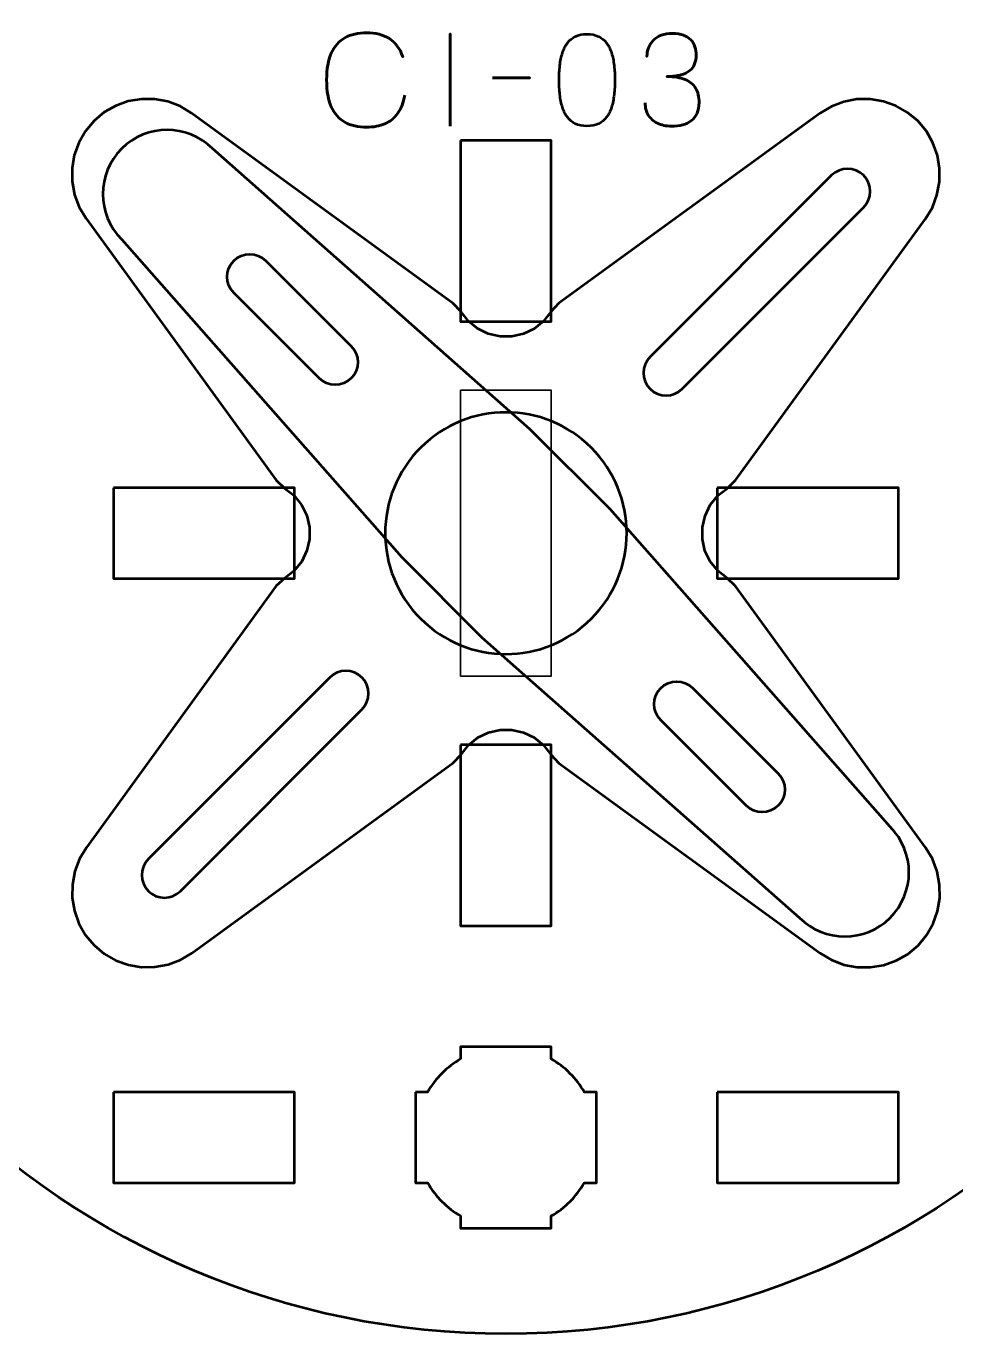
# Model space of a CAD drawing. Header units: centimetres. Extents: x -244 to 242, y -245 to 234.
# Drawn here: x -192.089 to -189.01, y -103.5 to -99.172 of the extents above; entities that cross this region are included whole.
import ezdxf

# ---------------------------------------------------------------- set-up
doc = ezdxf.new("R2010")
doc.units = ezdxf.units.CM
doc.header["$MEASUREMENT"] = 0
doc.layers.add('Layer 1', color=7, linetype='Continuous')

msp = doc.modelspace()

# ---------------------------------------------------------------- linework, layer by layer
at = {"layer": 'Layer 1', "color": 250, "lineweight": 35}
msp.add_lwpolyline([(-190.65, -101.32321), (-190.35, -101.32321), (-190.35, -100.37679), (-190.65, -100.37679), (-190.65, -101.32321)], close=True, dxfattribs=at)
at = {"layer": 'Layer 1', "color": 250, "lineweight": 53}
msp.add_ellipse((-190.5, -100.85), major_axis=(0, 2.65), ratio=1, dxfattribs=at)
at = {"layer": 'Layer 1', "color": 30, "lineweight": 53}
for points, knots in [([(-190.83485, -99.40033), (-190.83937, -99.42453), (-190.84727, -99.4445), (-190.85835, -99.46016), (-190.85835, -99.46016), (-190.86949, -99.47576), (-190.88375, -99.48733), (-190.9011, -99.49488), (-190.9011, -99.49488), (-190.91839, -99.50243), (-190.93871, -99.50624), (-190.96185, -99.50617), (-190.96185, -99.50617), (-190.99, -99.50624), (-191.01392, -99.5008), (-191.03354, -99.48973), (-191.03354, -99.48973), (-191.05315, -99.47872), (-191.06811, -99.46172), (-191.07841, -99.43865), (-191.07841, -99.43865), (-191.08871, -99.41557), (-191.09386, -99.38601), (-191.09393, -99.34996), (-191.09393, -99.34996), (-191.09386, -99.31405), (-191.08871, -99.28455), (-191.07841, -99.26148), (-191.07841, -99.26148), (-191.06811, -99.23841), (-191.05315, -99.22134), (-191.03354, -99.21026), (-191.03354, -99.21026), (-191.01392, -99.19918), (-190.99, -99.19368), (-190.96185, -99.19375), (-190.96185, -99.19375), (-190.93172, -99.19368), (-190.90647, -99.2001), (-190.88615, -99.21301), (-190.88615, -99.21301), (-190.8659, -99.22592), (-190.85101, -99.24589), (-190.84163, -99.27291), (-190.84163, -99.27291), (-190.85101, -99.24589), (-190.8659, -99.22592), (-190.88615, -99.21301), (-190.88615, -99.21301), (-190.90647, -99.2001), (-190.93172, -99.19368), (-190.96185, -99.19375), (-190.96185, -99.19375), (-190.99, -99.19368), (-191.01392, -99.19918), (-191.03354, -99.21026), (-191.03354, -99.21026), (-191.05315, -99.22134), (-191.06811, -99.23841), (-191.07841, -99.26148), (-191.07841, -99.26148), (-191.08871, -99.28455), (-191.09386, -99.31405), (-191.09393, -99.34996), (-191.09393, -99.34996), (-191.09386, -99.38601), (-191.08871, -99.41557), (-191.07841, -99.43865), (-191.07841, -99.43865), (-191.06811, -99.46172), (-191.05315, -99.47872), (-191.03354, -99.48973), (-191.03354, -99.48973), (-191.01392, -99.5008), (-190.99, -99.50624), (-190.96185, -99.50617), (-190.96185, -99.50617), (-190.93871, -99.50624), (-190.91839, -99.50243), (-190.9011, -99.49488), (-190.9011, -99.49488), (-190.88375, -99.48733), (-190.86949, -99.47576), (-190.85835, -99.46016), (-190.85835, -99.46016), (-190.84727, -99.4445), (-190.83937, -99.42453), (-190.83485, -99.40033)], [0, 0, 0, 0, 0.0454545, 0.0454545, 0.0454545, 0.0454545, 0.0909091, 0.0909091, 0.0909091, 0.0909091, 0.1363636, 0.1363636, 0.1363636, 0.1363636, 0.1818182, 0.1818182, 0.1818182, 0.1818182, 0.2272727, 0.2272727, 0.2272727, 0.2272727, 0.2727273, 0.2727273, 0.2727273, 0.2727273, 0.3181818, 0.3181818, 0.3181818, 0.3181818, 0.3636364, 0.3636364, 0.3636364, 0.3636364, 0.4090909, 0.4090909, 0.4090909, 0.4090909, 0.4545455, 0.4545455, 0.4545455, 0.4545455, 0.5, 0.5, 0.5, 0.5, 0.5454545, 0.5454545, 0.5454545, 0.5454545, 0.5909091, 0.5909091, 0.5909091, 0.5909091, 0.6363636, 0.6363636, 0.6363636, 0.6363636, 0.6818182, 0.6818182, 0.6818182, 0.6818182, 0.7272727, 0.7272727, 0.7272727, 0.7272727, 0.7727273, 0.7727273, 0.7727273, 0.7727273, 0.8181818, 0.8181818, 0.8181818, 0.8181818, 0.8636364, 0.8636364, 0.8636364, 0.8636364, 0.9090909, 0.9090909, 0.9090909, 0.9090909, 0.9545455, 0.9545455, 0.9545455, 0.9545455, 1, 1, 1, 1]), ([(-190.68499, -99.50278), (-190.68499, -99.50278), (-190.68499, -99.19756), (-190.68499, -99.19756), (-190.68499, -99.19756), (-190.68499, -99.19756), (-190.68499, -99.50278), (-190.68499, -99.50278)], [0, 0, 0, 0, 0.5, 0.5, 0.5, 0.5, 1, 1, 1, 1]), ([(-190.2316, -99.50278), (-190.21679, -99.50271), (-190.20402, -99.5001), (-190.19336, -99.49502), (-190.19336, -99.49502), (-190.18278, -99.48994), (-190.17396, -99.48267), (-190.16691, -99.47343), (-190.16691, -99.47343), (-190.15992, -99.46412), (-190.15442, -99.45311), (-190.15033, -99.44041), (-190.15033, -99.44041), (-190.1463, -99.42771), (-190.14341, -99.41381), (-190.14179, -99.39857), (-190.14179, -99.39857), (-190.14009, -99.38333), (-190.13925, -99.36731), (-190.13932, -99.35038), (-190.13932, -99.35038), (-190.13925, -99.33352), (-190.14009, -99.3175), (-190.14179, -99.30233), (-190.14179, -99.30233), (-190.14341, -99.28716), (-190.1463, -99.27319), (-190.15033, -99.26049), (-190.15033, -99.26049), (-190.15442, -99.24786), (-190.15992, -99.23686), (-190.16691, -99.22747), (-190.16691, -99.22747), (-190.17396, -99.21816), (-190.18278, -99.21089), (-190.19336, -99.20581), (-190.19336, -99.20581), (-190.20402, -99.20066), (-190.21679, -99.19805), (-190.2316, -99.19798), (-190.2316, -99.19798), (-190.24642, -99.19805), (-190.25919, -99.20066), (-190.26985, -99.20581), (-190.26985, -99.20581), (-190.28043, -99.21089), (-190.28925, -99.21816), (-190.2963, -99.22747), (-190.2963, -99.22747), (-190.30329, -99.23686), (-190.30879, -99.24786), (-190.31288, -99.26049), (-190.31288, -99.26049), (-190.31691, -99.27319), (-190.3198, -99.28716), (-190.32142, -99.30233), (-190.32142, -99.30233), (-190.32311, -99.3175), (-190.32396, -99.33352), (-190.32389, -99.35038), (-190.32389, -99.35038), (-190.32396, -99.36731), (-190.32311, -99.38333), (-190.32142, -99.39857), (-190.32142, -99.39857), (-190.3198, -99.41381), (-190.31691, -99.42771), (-190.31288, -99.44041), (-190.31288, -99.44041), (-190.30879, -99.45311), (-190.30329, -99.46412), (-190.2963, -99.47343), (-190.2963, -99.47343), (-190.28925, -99.48267), (-190.28043, -99.48994), (-190.26985, -99.49502), (-190.26985, -99.49502), (-190.25919, -99.5001), (-190.24642, -99.50271), (-190.2316, -99.50278)], [0, 0, 0, 0, 0.05, 0.05, 0.05, 0.05, 0.1, 0.1, 0.1, 0.1, 0.15, 0.15, 0.15, 0.15, 0.2, 0.2, 0.2, 0.2, 0.25, 0.25, 0.25, 0.25, 0.3, 0.3, 0.3, 0.3, 0.35, 0.35, 0.35, 0.35, 0.4, 0.4, 0.4, 0.4, 0.45, 0.45, 0.45, 0.45, 0.5, 0.5, 0.5, 0.5, 0.55, 0.55, 0.55, 0.55, 0.6, 0.6, 0.6, 0.6, 0.65, 0.65, 0.65, 0.65, 0.7, 0.7, 0.7, 0.7, 0.75, 0.75, 0.75, 0.75, 0.8, 0.8, 0.8, 0.8, 0.85, 0.85, 0.85, 0.85, 0.9, 0.9, 0.9, 0.9, 0.95, 0.95, 0.95, 0.95, 1, 1, 1, 1]), ([(-190.2316, -99.50278), (-190.21679, -99.50271), (-190.20402, -99.5001), (-190.19336, -99.49502), (-190.19336, -99.49502), (-190.18278, -99.48994), (-190.17396, -99.48267), (-190.16691, -99.47343), (-190.16691, -99.47343), (-190.15992, -99.46412), (-190.15442, -99.45311), (-190.15033, -99.44041), (-190.15033, -99.44041), (-190.1463, -99.42771), (-190.14341, -99.41381), (-190.14179, -99.39857), (-190.14179, -99.39857), (-190.14009, -99.38333), (-190.13925, -99.36731), (-190.13932, -99.35038), (-190.13932, -99.35038), (-190.13925, -99.33352), (-190.14009, -99.3175), (-190.14179, -99.30233), (-190.14179, -99.30233), (-190.14341, -99.28716), (-190.1463, -99.27319), (-190.15033, -99.26049), (-190.15033, -99.26049), (-190.15442, -99.24786), (-190.15992, -99.23686), (-190.16691, -99.22747), (-190.16691, -99.22747), (-190.17396, -99.21816), (-190.18278, -99.21089), (-190.19336, -99.20581), (-190.19336, -99.20581), (-190.20402, -99.20066), (-190.21679, -99.19805), (-190.2316, -99.19798), (-190.2316, -99.19798), (-190.24642, -99.19805), (-190.25919, -99.20066), (-190.26985, -99.20581), (-190.26985, -99.20581), (-190.28043, -99.21089), (-190.28925, -99.21816), (-190.2963, -99.22747), (-190.2963, -99.22747), (-190.30329, -99.23686), (-190.30879, -99.24786), (-190.31288, -99.26049), (-190.31288, -99.26049), (-190.31691, -99.27319), (-190.3198, -99.28716), (-190.32142, -99.30233), (-190.32142, -99.30233), (-190.32311, -99.3175), (-190.32396, -99.33352), (-190.32389, -99.35038), (-190.32389, -99.35038), (-190.32396, -99.36731), (-190.32311, -99.38333), (-190.32142, -99.39857), (-190.32142, -99.39857), (-190.3198, -99.41381), (-190.31691, -99.42771), (-190.31288, -99.44041), (-190.31288, -99.44041), (-190.30879, -99.45311), (-190.30329, -99.46412), (-190.2963, -99.47343), (-190.2963, -99.47343), (-190.28925, -99.48267), (-190.28043, -99.48994), (-190.26985, -99.49502), (-190.26985, -99.49502), (-190.25919, -99.5001), (-190.24642, -99.50271), (-190.2316, -99.50278)], [0, 0, 0, 0, 0.05, 0.05, 0.05, 0.05, 0.1, 0.1, 0.1, 0.1, 0.15, 0.15, 0.15, 0.15, 0.2, 0.2, 0.2, 0.2, 0.25, 0.25, 0.25, 0.25, 0.3, 0.3, 0.3, 0.3, 0.35, 0.35, 0.35, 0.35, 0.4, 0.4, 0.4, 0.4, 0.45, 0.45, 0.45, 0.45, 0.5, 0.5, 0.5, 0.5, 0.55, 0.55, 0.55, 0.55, 0.6, 0.6, 0.6, 0.6, 0.65, 0.65, 0.65, 0.65, 0.7, 0.7, 0.7, 0.7, 0.75, 0.75, 0.75, 0.75, 0.8, 0.8, 0.8, 0.8, 0.85, 0.85, 0.85, 0.85, 0.9, 0.9, 0.9, 0.9, 0.95, 0.95, 0.95, 0.95, 1, 1, 1, 1]), ([(-190.03899, -99.42616), (-190.03892, -99.4414), (-190.03539, -99.45466), (-190.02841, -99.46616), (-190.02841, -99.46616), (-190.02142, -99.47759), (-190.01147, -99.48655), (-189.99849, -99.49297), (-189.99849, -99.49297), (-189.98551, -99.49939), (-189.96992, -99.50264), (-189.95178, -99.50278), (-189.95178, -99.50278), (-189.93817, -99.50278), (-189.92582, -99.50137), (-189.9146, -99.49841), (-189.9146, -99.49841), (-189.90345, -99.49544), (-189.89386, -99.49086), (-189.88574, -99.48458), (-189.88574, -99.48458), (-189.87763, -99.4783), (-189.87142, -99.47018), (-189.86698, -99.46031), (-189.86698, -99.46031), (-189.8626, -99.45036), (-189.86042, -99.43843), (-189.86035, -99.42446), (-189.86035, -99.42446), (-189.86027, -99.40584), (-189.86408, -99.3901), (-189.87163, -99.37733), (-189.87163, -99.37733), (-189.87918, -99.36456), (-189.8909, -99.35497), (-189.90663, -99.34841), (-189.90663, -99.34841), (-189.92236, -99.34184), (-189.94254, -99.33853), (-189.96702, -99.33853), (-189.96702, -99.33853), (-189.94875, -99.3386), (-189.93344, -99.33691), (-189.92095, -99.33345), (-189.92095, -99.33345), (-189.90853, -99.32999), (-189.89859, -99.32512), (-189.89111, -99.31877), (-189.89111, -99.31877), (-189.88363, -99.31249), (-189.8782, -99.30501), (-189.87495, -99.29641), (-189.87495, -99.29641), (-189.87163, -99.28787), (-189.87001, -99.27849), (-189.87008, -99.26826), (-189.87008, -99.26826), (-189.87001, -99.25802), (-189.87142, -99.24857), (-189.87424, -99.23982), (-189.87424, -99.23982), (-189.877, -99.23107), (-189.88151, -99.22338), (-189.88765, -99.21682), (-189.88765, -99.21682), (-189.89379, -99.21026), (-189.9019, -99.20511), (-189.91185, -99.20144), (-189.91185, -99.20144), (-189.92187, -99.19777), (-189.93408, -99.19594), (-189.9484, -99.19587), (-189.9484, -99.19587), (-189.96265, -99.19594), (-189.97514, -99.19805), (-189.98572, -99.20215), (-189.98572, -99.20215), (-189.99638, -99.20624), (-190.00512, -99.21181), (-190.01218, -99.21894), (-190.01218, -99.21894), (-190.01916, -99.22606), (-190.02439, -99.23418), (-190.02784, -99.24335), (-190.02784, -99.24335), (-190.03137, -99.25252), (-190.03306, -99.26226), (-190.03306, -99.27249), (-190.03306, -99.27249), (-190.03306, -99.26226), (-190.03137, -99.25252), (-190.02784, -99.24335), (-190.02784, -99.24335), (-190.02439, -99.23418), (-190.01916, -99.22606), (-190.01218, -99.21894), (-190.01218, -99.21894), (-190.00512, -99.21181), (-189.99638, -99.20624), (-189.98572, -99.20215), (-189.98572, -99.20215), (-189.97514, -99.19805), (-189.96265, -99.19594), (-189.9484, -99.19587), (-189.9484, -99.19587), (-189.93408, -99.19594), (-189.92187, -99.19777), (-189.91185, -99.20144), (-189.91185, -99.20144), (-189.9019, -99.20511), (-189.89379, -99.21026), (-189.88765, -99.21682), (-189.88765, -99.21682), (-189.88151, -99.22338), (-189.877, -99.23107), (-189.87424, -99.23982), (-189.87424, -99.23982), (-189.87142, -99.24857), (-189.87001, -99.25802), (-189.87008, -99.26826), (-189.87008, -99.26826), (-189.87001, -99.27849), (-189.87163, -99.28787), (-189.87495, -99.29641), (-189.87495, -99.29641), (-189.8782, -99.30501), (-189.88363, -99.31249), (-189.89111, -99.31877), (-189.89111, -99.31877), (-189.89859, -99.32512), (-189.90853, -99.32999), (-189.92095, -99.33345), (-189.92095, -99.33345), (-189.93344, -99.33691), (-189.94875, -99.3386), (-189.96702, -99.33853), (-189.96702, -99.33853), (-189.94254, -99.33853), (-189.92236, -99.34184), (-189.90663, -99.34841), (-189.90663, -99.34841), (-189.8909, -99.35497), (-189.87918, -99.36456), (-189.87163, -99.37733), (-189.87163, -99.37733), (-189.86408, -99.3901), (-189.86027, -99.40584), (-189.86035, -99.42446), (-189.86035, -99.42446), (-189.86042, -99.43843), (-189.8626, -99.45036), (-189.86698, -99.46031), (-189.86698, -99.46031), (-189.87142, -99.47018), (-189.87763, -99.4783), (-189.88574, -99.48458), (-189.88574, -99.48458), (-189.89386, -99.49086), (-189.90345, -99.49544), (-189.9146, -99.49841), (-189.9146, -99.49841), (-189.92582, -99.50137), (-189.93817, -99.50278), (-189.95178, -99.50278), (-189.95178, -99.50278), (-189.96992, -99.50264), (-189.98551, -99.49939), (-189.99849, -99.49297), (-189.99849, -99.49297), (-190.01147, -99.48655), (-190.02142, -99.47759), (-190.02841, -99.46616), (-190.02841, -99.46616), (-190.03539, -99.45466), (-190.03892, -99.4414), (-190.03899, -99.42616)], [0, 0, 0, 0, 0.0227273, 0.0227273, 0.0227273, 0.0227273, 0.0454545, 0.0454545, 0.0454545, 0.0454545, 0.0681818, 0.0681818, 0.0681818, 0.0681818, 0.0909091, 0.0909091, 0.0909091, 0.0909091, 0.1136364, 0.1136364, 0.1136364, 0.1136364, 0.1363636, 0.1363636, 0.1363636, 0.1363636, 0.1590909, 0.1590909, 0.1590909, 0.1590909, 0.1818182, 0.1818182, 0.1818182, 0.1818182, 0.2045455, 0.2045455, 0.2045455, 0.2045455, 0.2272727, 0.2272727, 0.2272727, 0.2272727, 0.25, 0.25, 0.25, 0.25, 0.2727273, 0.2727273, 0.2727273, 0.2727273, 0.2954545, 0.2954545, 0.2954545, 0.2954545, 0.3181818, 0.3181818, 0.3181818, 0.3181818, 0.3409091, 0.3409091, 0.3409091, 0.3409091, 0.3636364, 0.3636364, 0.3636364, 0.3636364, 0.3863636, 0.3863636, 0.3863636, 0.3863636, 0.4090909, 0.4090909, 0.4090909, 0.4090909, 0.4318182, 0.4318182, 0.4318182, 0.4318182, 0.4545455, 0.4545455, 0.4545455, 0.4545455, 0.4772727, 0.4772727, 0.4772727, 0.4772727, 0.5, 0.5, 0.5, 0.5, 0.5227273, 0.5227273, 0.5227273, 0.5227273, 0.5454545, 0.5454545, 0.5454545, 0.5454545, 0.5681818, 0.5681818, 0.5681818, 0.5681818, 0.5909091, 0.5909091, 0.5909091, 0.5909091, 0.6136364, 0.6136364, 0.6136364, 0.6136364, 0.6363636, 0.6363636, 0.6363636, 0.6363636, 0.6590909, 0.6590909, 0.6590909, 0.6590909, 0.6818182, 0.6818182, 0.6818182, 0.6818182, 0.7045455, 0.7045455, 0.7045455, 0.7045455, 0.7272727, 0.7272727, 0.7272727, 0.7272727, 0.75, 0.75, 0.75, 0.75, 0.7727273, 0.7727273, 0.7727273, 0.7727273, 0.7954545, 0.7954545, 0.7954545, 0.7954545, 0.8181818, 0.8181818, 0.8181818, 0.8181818, 0.8409091, 0.8409091, 0.8409091, 0.8409091, 0.8636364, 0.8636364, 0.8636364, 0.8636364, 0.8863636, 0.8863636, 0.8863636, 0.8863636, 0.9090909, 0.9090909, 0.9090909, 0.9090909, 0.9318182, 0.9318182, 0.9318182, 0.9318182, 0.9545455, 0.9545455, 0.9545455, 0.9545455, 0.9772727, 0.9772727, 0.9772727, 0.9772727, 1, 1, 1, 1]), ([(-190.54402, -99.34318), (-190.54402, -99.34318), (-190.42083, -99.34318), (-190.42083, -99.34318), (-190.42083, -99.34318), (-190.42083, -99.34318), (-190.54402, -99.34318), (-190.54402, -99.34318)], [0, 0, 0, 0, 0.5, 0.5, 0.5, 0.5, 1, 1, 1, 1]), ([(-191.54126, -99.4598), (-191.54126, -99.4598), (-190.67532, -100.08937), (-190.67532, -100.08937), (-190.67532, -100.08937), (-190.67532, -100.08937), (-190.64843, -100.11738), (-190.64843, -100.11738), (-190.64843, -100.11738), (-190.64843, -100.11738), (-190.62435, -100.14819), (-190.62435, -100.14819), (-190.62435, -100.14819), (-190.62435, -100.14819), (-190.5941, -100.17283), (-190.5941, -100.17283), (-190.5941, -100.17283), (-190.5941, -100.17283), (-190.55882, -100.19019), (-190.55882, -100.19019), (-190.55882, -100.19019), (-190.55882, -100.19019), (-190.5196, -100.19916), (-190.5196, -100.19916), (-190.5196, -100.19916), (-190.5196, -100.19916), (-190.48039, -100.19915), (-190.48039, -100.19915), (-190.48039, -100.19915), (-190.48039, -100.19915), (-190.44231, -100.19019), (-190.44231, -100.19019), (-190.44231, -100.19019), (-190.44231, -100.19019), (-190.40646, -100.17338), (-190.40646, -100.17338), (-190.40646, -100.17338), (-190.40646, -100.17338), (-190.37565, -100.14818), (-190.37565, -100.14818), (-190.37565, -100.14818), (-190.37565, -100.14818), (-190.35158, -100.11738), (-190.35158, -100.11738), (-190.35158, -100.11738), (-190.35158, -100.11738), (-190.32525, -100.08881), (-190.32525, -100.08881), (-190.32525, -100.08881), (-190.32525, -100.08881), (-189.4593, -99.46036), (-189.4593, -99.46036), (-189.4593, -99.46036), (-189.4593, -99.46036), (-189.42177, -99.43739), (-189.42177, -99.43739), (-189.42177, -99.43739), (-189.42177, -99.43739), (-189.38089, -99.42228), (-189.38089, -99.42228), (-189.38089, -99.42228), (-189.38089, -99.42228), (-189.33775, -99.41387), (-189.33775, -99.41387), (-189.33775, -99.41387), (-189.33775, -99.41387), (-189.29351, -99.41331), (-189.29351, -99.41331), (-189.29351, -99.41331), (-189.29351, -99.41331), (-189.24982, -99.42115), (-189.24982, -99.42115), (-189.24982, -99.42115), (-189.24982, -99.42115), (-189.20837, -99.43572), (-189.20837, -99.43572), (-189.20837, -99.43572), (-189.20837, -99.43572), (-189.16973, -99.45756), (-189.16973, -99.45756), (-189.16973, -99.45756), (-189.16973, -99.45756), (-189.13612, -99.48556), (-189.13612, -99.48556), (-189.13612, -99.48556), (-189.13612, -99.48556), (-189.10755, -99.51973), (-189.10755, -99.51973), (-189.10755, -99.51973), (-189.10755, -99.51973), (-189.08571, -99.55838), (-189.08571, -99.55838), (-189.08571, -99.55838), (-189.08571, -99.55838), (-189.07114, -99.59982), (-189.07114, -99.59982), (-189.07114, -99.59982), (-189.07114, -99.59982), (-189.06386, -99.64296), (-189.06386, -99.64296), (-189.06386, -99.64296), (-189.06386, -99.64296), (-189.06442, -99.6872), (-189.06442, -99.6872), (-189.06442, -99.6872), (-189.06442, -99.6872), (-189.07227, -99.7309), (-189.07227, -99.7309), (-189.07227, -99.7309), (-189.07227, -99.7309), (-189.08738, -99.77178), (-189.08738, -99.77178), (-189.08738, -99.77178), (-189.08738, -99.77178), (-189.11035, -99.80931), (-189.11035, -99.80931), (-189.11035, -99.80931), (-189.11035, -99.80931), (-189.73936, -100.6747), (-189.73936, -100.6747), (-189.73936, -100.6747), (-189.73936, -100.6747), (-189.76738, -100.70158), (-189.76738, -100.70158), (-189.76738, -100.70158), (-189.76738, -100.70158), (-189.79817, -100.72566), (-189.79817, -100.72566), (-189.79817, -100.72566), (-189.79817, -100.72566), (-189.82337, -100.75647), (-189.82337, -100.75647), (-189.82337, -100.75647), (-189.82337, -100.75647), (-189.84018, -100.79232), (-189.84018, -100.79232), (-189.84018, -100.79232), (-189.84018, -100.79232), (-189.84914, -100.83039), (-189.84914, -100.83039), (-189.84914, -100.83039), (-189.84914, -100.83039), (-189.84915, -100.86961), (-189.84915, -100.86961), (-189.84915, -100.86961), (-189.84915, -100.86961), (-189.84075, -100.90826), (-189.84075, -100.90826), (-189.84075, -100.90826), (-189.84075, -100.90826), (-189.82338, -100.94355), (-189.82338, -100.94355), (-189.82338, -100.94355), (-189.82338, -100.94355), (-189.79818, -100.97436), (-189.79818, -100.97436), (-189.79818, -100.97436), (-189.79818, -100.97436), (-189.76737, -100.99844), (-189.76737, -100.99844), (-189.76737, -100.99844), (-189.76737, -100.99844), (-189.73936, -101.02532), (-189.73936, -101.02532), (-189.73936, -101.02532), (-189.73936, -101.02532), (-189.11036, -101.8907), (-189.11036, -101.8907), (-189.11036, -101.8907), (-189.11036, -101.8907), (-189.0874, -101.92822), (-189.0874, -101.92822), (-189.0874, -101.92822), (-189.0874, -101.92822), (-189.07171, -101.96966), (-189.07171, -101.96966), (-189.07171, -101.96966), (-189.07171, -101.96966), (-189.06388, -102.01336), (-189.06388, -102.01336), (-189.06388, -102.01336), (-189.06388, -102.01336), (-189.06332, -102.0576), (-189.06332, -102.0576), (-189.06332, -102.0576), (-189.06332, -102.0576), (-189.07059, -102.10073), (-189.07059, -102.10073), (-189.07059, -102.10073), (-189.07059, -102.10073), (-189.08516, -102.14218), (-189.08516, -102.14218), (-189.08516, -102.14218), (-189.08516, -102.14218), (-189.107, -102.18083), (-189.107, -102.18083), (-189.107, -102.18083), (-189.107, -102.18083), (-189.135, -102.21444), (-189.135, -102.21444), (-189.135, -102.21444), (-189.135, -102.21444), (-189.16917, -102.243), (-189.16917, -102.243), (-189.16917, -102.243), (-189.16917, -102.243), (-189.20783, -102.26485), (-189.20783, -102.26485), (-189.20783, -102.26485), (-189.20783, -102.26485), (-189.24928, -102.27942), (-189.24928, -102.27942), (-189.24928, -102.27942), (-189.24928, -102.27942), (-189.2924, -102.28669), (-189.2924, -102.28669), (-189.2924, -102.28669), (-189.2924, -102.28669), (-189.33665, -102.28613), (-189.33665, -102.28613), (-189.33665, -102.28613), (-189.33665, -102.28613), (-189.38034, -102.2783), (-189.38034, -102.2783), (-189.38034, -102.2783), (-189.38034, -102.2783), (-189.42179, -102.26261), (-189.42179, -102.26261), (-189.42179, -102.26261), (-189.42179, -102.26261), (-189.45931, -102.23965), (-189.45931, -102.23965), (-189.45931, -102.23965), (-189.45931, -102.23965), (-190.32468, -101.61064), (-190.32468, -101.61064), (-190.32468, -101.61064), (-190.32468, -101.61064), (-190.35157, -101.58264), (-190.35157, -101.58264), (-190.35157, -101.58264), (-190.35157, -101.58264), (-190.37565, -101.55183), (-190.37565, -101.55183), (-190.37565, -101.55183), (-190.37565, -101.55183), (-190.40646, -101.52663), (-190.40646, -101.52663), (-190.40646, -101.52663), (-190.40646, -101.52663), (-190.44175, -101.50926), (-190.44175, -101.50926), (-190.44175, -101.50926), (-190.44175, -101.50926), (-190.4804, -101.50086), (-190.4804, -101.50086), (-190.4804, -101.50086), (-190.4804, -101.50086), (-190.51961, -101.50086), (-190.51961, -101.50086), (-190.51961, -101.50086), (-190.51961, -101.50086), (-190.55769, -101.50983), (-190.55769, -101.50983), (-190.55769, -101.50983), (-190.55769, -101.50983), (-190.59354, -101.52663), (-190.59354, -101.52663), (-190.59354, -101.52663), (-190.59354, -101.52663), (-190.62435, -101.55184), (-190.62435, -101.55184), (-190.62435, -101.55184), (-190.62435, -101.55184), (-190.64843, -101.58264), (-190.64843, -101.58264), (-190.64843, -101.58264), (-190.64843, -101.58264), (-190.67475, -101.61009), (-190.67475, -101.61009), (-190.67475, -101.61009), (-190.67475, -101.61009), (-191.54069, -102.23965), (-191.54069, -102.23965), (-191.54069, -102.23965), (-191.54069, -102.23965), (-191.57821, -102.26261), (-191.57821, -102.26261), (-191.57821, -102.26261), (-191.57821, -102.26261), (-191.61911, -102.27774), (-191.61911, -102.27774), (-191.61911, -102.27774), (-191.61911, -102.27774), (-191.6628, -102.28557), (-191.6628, -102.28557), (-191.6628, -102.28557), (-191.6628, -102.28557), (-191.70704, -102.28614), (-191.70704, -102.28614), (-191.70704, -102.28614), (-191.70704, -102.28614), (-191.75017, -102.27886), (-191.75017, -102.27886), (-191.75017, -102.27886), (-191.75017, -102.27886), (-191.79161, -102.26429), (-191.79161, -102.26429), (-191.79161, -102.26429), (-191.79161, -102.26429), (-191.83027, -102.24245), (-191.83027, -102.24245), (-191.83027, -102.24245), (-191.83027, -102.24245), (-191.86444, -102.21388), (-191.86444, -102.21388), (-191.86444, -102.21388), (-191.86444, -102.21388), (-191.89244, -102.18027), (-191.89244, -102.18027), (-191.89244, -102.18027), (-191.89244, -102.18027), (-191.91427, -102.14163), (-191.91427, -102.14163), (-191.91427, -102.14163), (-191.91427, -102.14163), (-191.92885, -102.10018), (-191.92885, -102.10018), (-191.92885, -102.10018), (-191.92885, -102.10018), (-191.93669, -102.05649), (-191.93669, -102.05649), (-191.93669, -102.05649), (-191.93669, -102.05649), (-191.93613, -102.01224), (-191.93613, -102.01224), (-191.93613, -102.01224), (-191.93613, -102.01224), (-191.92773, -101.96912), (-191.92773, -101.96912), (-191.92773, -101.96912), (-191.92773, -101.96912), (-191.9126, -101.92822), (-191.9126, -101.92822), (-191.9126, -101.92822), (-191.9126, -101.92822), (-191.88964, -101.8907), (-191.88964, -101.8907), (-191.88964, -101.8907), (-191.88964, -101.8907), (-191.26064, -101.0242), (-191.26064, -101.0242), (-191.26064, -101.0242), (-191.26064, -101.0242), (-191.23263, -100.99844), (-191.23263, -100.99844), (-191.23263, -100.99844), (-191.23263, -100.99844), (-191.20183, -100.97436), (-191.20183, -100.97436), (-191.20183, -100.97436), (-191.20183, -100.97436), (-191.17662, -100.94355), (-191.17662, -100.94355), (-191.17662, -100.94355), (-191.17662, -100.94355), (-191.15982, -100.9077), (-191.15982, -100.9077), (-191.15982, -100.9077), (-191.15982, -100.9077), (-191.15086, -100.86961), (-191.15086, -100.86961), (-191.15086, -100.86961), (-191.15086, -100.86961), (-191.15085, -100.83041), (-191.15085, -100.83041), (-191.15085, -100.83041), (-191.15085, -100.83041), (-191.15982, -100.79119), (-191.15982, -100.79119), (-191.15982, -100.79119), (-191.15982, -100.79119), (-191.17718, -100.75591), (-191.17718, -100.75591), (-191.17718, -100.75591), (-191.17718, -100.75591), (-191.20182, -100.72567), (-191.20182, -100.72567), (-191.20182, -100.72567), (-191.20182, -100.72567), (-191.23263, -100.70158), (-191.23263, -100.70158), (-191.23263, -100.70158), (-191.23263, -100.70158), (-191.26064, -100.67469), (-191.26064, -100.67469), (-191.26064, -100.67469), (-191.26064, -100.67469), (-191.89021, -99.80875), (-191.89021, -99.80875), (-191.89021, -99.80875), (-191.89021, -99.80875), (-191.91317, -99.77123), (-191.91317, -99.77123), (-191.91317, -99.77123), (-191.91317, -99.77123), (-191.92886, -99.72978), (-191.92886, -99.72978), (-191.92886, -99.72978), (-191.92886, -99.72978), (-191.93669, -99.68609), (-191.93669, -99.68609), (-191.93669, -99.68609), (-191.93669, -99.68609), (-191.9367, -99.6424), (-191.9367, -99.6424), (-191.9367, -99.6424), (-191.9367, -99.6424), (-191.92998, -99.59872), (-191.92998, -99.59872), (-191.92998, -99.59872), (-191.92998, -99.59872), (-191.91485, -99.55783), (-191.91485, -99.55783), (-191.91485, -99.55783), (-191.91485, -99.55783), (-191.893, -99.51917), (-191.893, -99.51917), (-191.893, -99.51917), (-191.893, -99.51917), (-191.86444, -99.485), (-191.86444, -99.485), (-191.86444, -99.485), (-191.86444, -99.485), (-191.83083, -99.457), (-191.83083, -99.457), (-191.83083, -99.457), (-191.83083, -99.457), (-191.79218, -99.43516), (-191.79218, -99.43516), (-191.79218, -99.43516), (-191.79218, -99.43516), (-191.75129, -99.42003), (-191.75129, -99.42003), (-191.75129, -99.42003), (-191.75129, -99.42003), (-191.70761, -99.41331), (-191.70761, -99.41331), (-191.70761, -99.41331), (-191.70761, -99.41331), (-191.66392, -99.41332), (-191.66392, -99.41332), (-191.66392, -99.41332), (-191.66392, -99.41332), (-191.62022, -99.42115), (-191.62022, -99.42115), (-191.62022, -99.42115), (-191.62022, -99.42115), (-191.57878, -99.43684), (-191.57878, -99.43684), (-191.57878, -99.43684), (-191.57878, -99.43684), (-191.54126, -99.4598), (-191.54126, -99.4598)], [0, 0, 0, 0, 0.0086207, 0.0086207, 0.0086207, 0.0086207, 0.0172414, 0.0172414, 0.0172414, 0.0172414, 0.0258621, 0.0258621, 0.0258621, 0.0258621, 0.0344828, 0.0344828, 0.0344828, 0.0344828, 0.0431034, 0.0431034, 0.0431034, 0.0431034, 0.0517241, 0.0517241, 0.0517241, 0.0517241, 0.0603448, 0.0603448, 0.0603448, 0.0603448, 0.0689655, 0.0689655, 0.0689655, 0.0689655, 0.0775862, 0.0775862, 0.0775862, 0.0775862, 0.0862069, 0.0862069, 0.0862069, 0.0862069, 0.0948276, 0.0948276, 0.0948276, 0.0948276, 0.1034483, 0.1034483, 0.1034483, 0.1034483, 0.112069, 0.112069, 0.112069, 0.112069, 0.1206897, 0.1206897, 0.1206897, 0.1206897, 0.1293103, 0.1293103, 0.1293103, 0.1293103, 0.137931, 0.137931, 0.137931, 0.137931, 0.1465517, 0.1465517, 0.1465517, 0.1465517, 0.1551724, 0.1551724, 0.1551724, 0.1551724, 0.1637931, 0.1637931, 0.1637931, 0.1637931, 0.1724138, 0.1724138, 0.1724138, 0.1724138, 0.1810345, 0.1810345, 0.1810345, 0.1810345, 0.1896552, 0.1896552, 0.1896552, 0.1896552, 0.1982759, 0.1982759, 0.1982759, 0.1982759, 0.2068966, 0.2068966, 0.2068966, 0.2068966, 0.2155172, 0.2155172, 0.2155172, 0.2155172, 0.2241379, 0.2241379, 0.2241379, 0.2241379, 0.2327586, 0.2327586, 0.2327586, 0.2327586, 0.2413793, 0.2413793, 0.2413793, 0.2413793, 0.25, 0.25, 0.25, 0.25, 0.2586207, 0.2586207, 0.2586207, 0.2586207, 0.2672414, 0.2672414, 0.2672414, 0.2672414, 0.2758621, 0.2758621, 0.2758621, 0.2758621, 0.2844828, 0.2844828, 0.2844828, 0.2844828, 0.2931034, 0.2931034, 0.2931034, 0.2931034, 0.3017241, 0.3017241, 0.3017241, 0.3017241, 0.3103448, 0.3103448, 0.3103448, 0.3103448, 0.3189655, 0.3189655, 0.3189655, 0.3189655, 0.3275862, 0.3275862, 0.3275862, 0.3275862, 0.3362069, 0.3362069, 0.3362069, 0.3362069, 0.3448276, 0.3448276, 0.3448276, 0.3448276, 0.3534483, 0.3534483, 0.3534483, 0.3534483, 0.362069, 0.362069, 0.362069, 0.362069, 0.3706897, 0.3706897, 0.3706897, 0.3706897, 0.3793103, 0.3793103, 0.3793103, 0.3793103, 0.387931, 0.387931, 0.387931, 0.387931, 0.3965517, 0.3965517, 0.3965517, 0.3965517, 0.4051724, 0.4051724, 0.4051724, 0.4051724, 0.4137931, 0.4137931, 0.4137931, 0.4137931, 0.4224138, 0.4224138, 0.4224138, 0.4224138, 0.4310345, 0.4310345, 0.4310345, 0.4310345, 0.4396552, 0.4396552, 0.4396552, 0.4396552, 0.4482759, 0.4482759, 0.4482759, 0.4482759, 0.4568966, 0.4568966, 0.4568966, 0.4568966, 0.4655172, 0.4655172, 0.4655172, 0.4655172, 0.4741379, 0.4741379, 0.4741379, 0.4741379, 0.4827586, 0.4827586, 0.4827586, 0.4827586, 0.4913793, 0.4913793, 0.4913793, 0.4913793, 0.5, 0.5, 0.5, 0.5, 0.5086207, 0.5086207, 0.5086207, 0.5086207, 0.5172414, 0.5172414, 0.5172414, 0.5172414, 0.5258621, 0.5258621, 0.5258621, 0.5258621, 0.5344828, 0.5344828, 0.5344828, 0.5344828, 0.5431034, 0.5431034, 0.5431034, 0.5431034, 0.5517241, 0.5517241, 0.5517241, 0.5517241, 0.5603448, 0.5603448, 0.5603448, 0.5603448, 0.5689655, 0.5689655, 0.5689655, 0.5689655, 0.5775862, 0.5775862, 0.5775862, 0.5775862, 0.5862069, 0.5862069, 0.5862069, 0.5862069, 0.5948276, 0.5948276, 0.5948276, 0.5948276, 0.6034483, 0.6034483, 0.6034483, 0.6034483, 0.612069, 0.612069, 0.612069, 0.612069, 0.6206897, 0.6206897, 0.6206897, 0.6206897, 0.6293103, 0.6293103, 0.6293103, 0.6293103, 0.637931, 0.637931, 0.637931, 0.637931, 0.6465517, 0.6465517, 0.6465517, 0.6465517, 0.6551724, 0.6551724, 0.6551724, 0.6551724, 0.6637931, 0.6637931, 0.6637931, 0.6637931, 0.6724138, 0.6724138, 0.6724138, 0.6724138, 0.6810345, 0.6810345, 0.6810345, 0.6810345, 0.6896552, 0.6896552, 0.6896552, 0.6896552, 0.6982759, 0.6982759, 0.6982759, 0.6982759, 0.7068966, 0.7068966, 0.7068966, 0.7068966, 0.7155172, 0.7155172, 0.7155172, 0.7155172, 0.7241379, 0.7241379, 0.7241379, 0.7241379, 0.7327586, 0.7327586, 0.7327586, 0.7327586, 0.7413793, 0.7413793, 0.7413793, 0.7413793, 0.75, 0.75, 0.75, 0.75, 0.7586207, 0.7586207, 0.7586207, 0.7586207, 0.7672414, 0.7672414, 0.7672414, 0.7672414, 0.7758621, 0.7758621, 0.7758621, 0.7758621, 0.7844828, 0.7844828, 0.7844828, 0.7844828, 0.7931034, 0.7931034, 0.7931034, 0.7931034, 0.8017241, 0.8017241, 0.8017241, 0.8017241, 0.8103448, 0.8103448, 0.8103448, 0.8103448, 0.8189655, 0.8189655, 0.8189655, 0.8189655, 0.8275862, 0.8275862, 0.8275862, 0.8275862, 0.8362069, 0.8362069, 0.8362069, 0.8362069, 0.8448276, 0.8448276, 0.8448276, 0.8448276, 0.8534483, 0.8534483, 0.8534483, 0.8534483, 0.862069, 0.862069, 0.862069, 0.862069, 0.8706897, 0.8706897, 0.8706897, 0.8706897, 0.8793103, 0.8793103, 0.8793103, 0.8793103, 0.887931, 0.887931, 0.887931, 0.887931, 0.8965517, 0.8965517, 0.8965517, 0.8965517, 0.9051724, 0.9051724, 0.9051724, 0.9051724, 0.9137931, 0.9137931, 0.9137931, 0.9137931, 0.9224138, 0.9224138, 0.9224138, 0.9224138, 0.9310345, 0.9310345, 0.9310345, 0.9310345, 0.9396552, 0.9396552, 0.9396552, 0.9396552, 0.9482759, 0.9482759, 0.9482759, 0.9482759, 0.9568966, 0.9568966, 0.9568966, 0.9568966, 0.9655172, 0.9655172, 0.9655172, 0.9655172, 0.9741379, 0.9741379, 0.9741379, 0.9741379, 0.9827586, 0.9827586, 0.9827586, 0.9827586, 0.9913793, 0.9913793, 0.9913793, 0.9913793, 1, 1, 1, 1]), ([(-190.57955, -101.19471), (-190.57955, -101.19471), (-190.84471, -100.92955), (-190.84471, -100.92955), (-190.84471, -100.92955), (-190.84471, -100.92955), (-191.77279, -99.87773), (-191.77279, -99.87773), (-191.77279, -99.87773), (-191.85555, -99.79497), (-191.85555, -99.65997), (-191.77279, -99.57721), (-191.77279, -99.57721), (-191.69003, -99.49445), (-191.55503, -99.49445), (-191.47227, -99.57721), (-191.47227, -99.57721), (-191.47227, -99.57721), (-190.42045, -100.50529), (-190.42045, -100.50529), (-190.42045, -100.50529), (-190.42045, -100.50529), (-190.15529, -100.77045), (-190.15529, -100.77045), (-190.15529, -100.77045), (-190.15529, -100.77045), (-189.22721, -101.82227), (-189.22721, -101.82227), (-189.22721, -101.82227), (-189.14445, -101.90503), (-189.14445, -102.04003), (-189.22721, -102.12279), (-189.22721, -102.12279), (-189.30997, -102.20555), (-189.44497, -102.20555), (-189.52773, -102.12279), (-189.52773, -102.12279), (-189.52773, -102.12279), (-190.57955, -101.19471), (-190.57955, -101.19471)], [0, 0, 0, 0, 0.1, 0.1, 0.1, 0.1, 0.2, 0.2, 0.2, 0.2, 0.3, 0.3, 0.3, 0.3, 0.4, 0.4, 0.4, 0.4, 0.5, 0.5, 0.5, 0.5, 0.6, 0.6, 0.6, 0.6, 0.7, 0.7, 0.7, 0.7, 0.8, 0.8, 0.8, 0.8, 0.9, 0.9, 0.9, 0.9, 1, 1, 1, 1])]:
    msp.add_open_spline(points, degree=3, knots=knots, dxfattribs=at)
at = {"layer": 'Layer 1', "lineweight": 53}
for points, knots in [([(-190.65004, -99.54991), (-190.65004, -99.54991), (-190.35004, -99.54991), (-190.35004, -99.54991), (-190.35004, -99.54991), (-190.35004, -99.54991), (-190.35004, -100.14992), (-190.35004, -100.14992), (-190.35004, -100.14992), (-190.35004, -100.14992), (-190.65004, -100.14992), (-190.65004, -100.14992), (-190.65004, -100.14992), (-190.65004, -100.14992), (-190.65004, -99.54991), (-190.65004, -99.54991)], [0, 0, 0, 0, 0.25, 0.25, 0.25, 0.25, 0.5, 0.5, 0.5, 0.5, 0.75, 0.75, 0.75, 0.75, 1, 1, 1, 1]), ([(-191.79999, -100.69986), (-191.79999, -100.69986), (-191.19998, -100.69986), (-191.19998, -100.69986), (-191.19998, -100.69986), (-191.19998, -100.69986), (-191.19998, -100.99986), (-191.19998, -100.99986), (-191.19998, -100.99986), (-191.19998, -100.99986), (-191.79999, -100.99986), (-191.79999, -100.99986), (-191.79999, -100.99986), (-191.79999, -100.99986), (-191.79999, -100.69986), (-191.79999, -100.69986)], [0, 0, 0, 0, 0.25, 0.25, 0.25, 0.25, 0.5, 0.5, 0.5, 0.5, 0.75, 0.75, 0.75, 0.75, 1, 1, 1, 1]), ([(-189.79992, -100.69986), (-189.79992, -100.69986), (-189.19992, -100.69986), (-189.19992, -100.69986), (-189.19992, -100.69986), (-189.19992, -100.69986), (-189.19992, -100.99986), (-189.19992, -100.99986), (-189.19992, -100.99986), (-189.19992, -100.99986), (-189.79992, -100.99986), (-189.79992, -100.99986), (-189.79992, -100.99986), (-189.79992, -100.99986), (-189.79992, -100.69986), (-189.79992, -100.69986)], [0, 0, 0, 0, 0.25, 0.25, 0.25, 0.25, 0.5, 0.5, 0.5, 0.5, 0.75, 0.75, 0.75, 0.75, 1, 1, 1, 1]), ([(-190.65004, -101.54998), (-190.65004, -101.54998), (-190.35004, -101.54998), (-190.35004, -101.54998), (-190.35004, -101.54998), (-190.35004, -101.54998), (-190.35004, -102.14998), (-190.35004, -102.14998), (-190.35004, -102.14998), (-190.35004, -102.14998), (-190.65004, -102.14998), (-190.65004, -102.14998), (-190.65004, -102.14998), (-190.65004, -102.14998), (-190.65004, -101.54998), (-190.65004, -101.54998)], [0, 0, 0, 0, 0.25, 0.25, 0.25, 0.25, 0.5, 0.5, 0.5, 0.5, 0.75, 0.75, 0.75, 0.75, 1, 1, 1, 1]), ([(-190.8, -102.69994), (-190.8, -102.69994), (-190.7598, -102.69994), (-190.7598, -102.69994), (-190.7598, -102.69994), (-190.73347, -102.65442), (-190.69551, -102.61649), (-190.65, -102.59016), (-190.65, -102.59016), (-190.65, -102.59016), (-190.65, -102.54994), (-190.65, -102.54994), (-190.65, -102.54994), (-190.65, -102.54994), (-190.35, -102.54994), (-190.35, -102.54994), (-190.35, -102.54994), (-190.35, -102.54994), (-190.35, -102.59013), (-190.35, -102.59013), (-190.35, -102.59013), (-190.30447, -102.61646), (-190.26648, -102.65441), (-190.24012, -102.69994), (-190.24012, -102.69994), (-190.24012, -102.69994), (-190.2, -102.69994), (-190.2, -102.69994), (-190.2, -102.69994), (-190.2, -102.69994), (-190.2, -102.84536), (-190.2, -102.84536), (-190.2, -102.84536), (-190.2, -102.84536), (-190.19994, -102.85001), (-190.19994, -102.85001), (-190.19994, -102.85001), (-190.19994, -102.85001), (-190.2, -102.85465), (-190.2, -102.85465), (-190.2, -102.85465), (-190.2, -102.85465), (-190.2, -102.99994), (-190.2, -102.99994), (-190.2, -102.99994), (-190.2, -102.99994), (-190.24007, -102.99994), (-190.24007, -102.99994), (-190.24007, -102.99994), (-190.26642, -103.04551), (-190.30442, -103.08352), (-190.35, -103.10988), (-190.35, -103.10988), (-190.35, -103.10988), (-190.35, -103.14994), (-190.35, -103.14994), (-190.35, -103.14994), (-190.35, -103.14994), (-190.49328, -103.14994), (-190.49328, -103.14994), (-190.49328, -103.14994), (-190.49328, -103.14994), (-190.49995, -103.15002), (-190.49995, -103.15002), (-190.49995, -103.15002), (-190.49995, -103.15002), (-190.50663, -103.14994), (-190.50663, -103.14994), (-190.50663, -103.14994), (-190.50663, -103.14994), (-190.65, -103.14994), (-190.65, -103.14994), (-190.65, -103.14994), (-190.65, -103.14994), (-190.65, -103.10984), (-190.65, -103.10984), (-190.65, -103.10984), (-190.69554, -103.08348), (-190.73352, -103.04549), (-190.75985, -102.99994), (-190.75985, -102.99994), (-190.75985, -102.99994), (-190.8, -102.99994), (-190.8, -102.99994), (-190.8, -102.99994), (-190.8, -102.99994), (-190.8, -102.69994), (-190.8, -102.69994)], [0, 0, 0, 0, 0.0454545, 0.0454545, 0.0454545, 0.0454545, 0.0909091, 0.0909091, 0.0909091, 0.0909091, 0.1363636, 0.1363636, 0.1363636, 0.1363636, 0.1818182, 0.1818182, 0.1818182, 0.1818182, 0.2272727, 0.2272727, 0.2272727, 0.2272727, 0.2727273, 0.2727273, 0.2727273, 0.2727273, 0.3181818, 0.3181818, 0.3181818, 0.3181818, 0.3636364, 0.3636364, 0.3636364, 0.3636364, 0.4090909, 0.4090909, 0.4090909, 0.4090909, 0.4545455, 0.4545455, 0.4545455, 0.4545455, 0.5, 0.5, 0.5, 0.5, 0.5454545, 0.5454545, 0.5454545, 0.5454545, 0.5909091, 0.5909091, 0.5909091, 0.5909091, 0.6363636, 0.6363636, 0.6363636, 0.6363636, 0.6818182, 0.6818182, 0.6818182, 0.6818182, 0.7272727, 0.7272727, 0.7272727, 0.7272727, 0.7727273, 0.7727273, 0.7727273, 0.7727273, 0.8181818, 0.8181818, 0.8181818, 0.8181818, 0.8636364, 0.8636364, 0.8636364, 0.8636364, 0.9090909, 0.9090909, 0.9090909, 0.9090909, 0.9545455, 0.9545455, 0.9545455, 0.9545455, 1, 1, 1, 1]), ([(-191.79999, -102.69996), (-191.79999, -102.69996), (-191.19998, -102.69996), (-191.19998, -102.69996), (-191.19998, -102.69996), (-191.19998, -102.69996), (-191.19998, -102.99997), (-191.19998, -102.99997), (-191.19998, -102.99997), (-191.19998, -102.99997), (-191.79999, -102.99997), (-191.79999, -102.99997), (-191.79999, -102.99997), (-191.79999, -102.99997), (-191.79999, -102.69996), (-191.79999, -102.69996)], [0, 0, 0, 0, 0.25, 0.25, 0.25, 0.25, 0.5, 0.5, 0.5, 0.5, 0.75, 0.75, 0.75, 0.75, 1, 1, 1, 1]), ([(-189.79992, -102.69996), (-189.79992, -102.69996), (-189.19992, -102.69996), (-189.19992, -102.69996), (-189.19992, -102.69996), (-189.19992, -102.69996), (-189.19992, -102.99997), (-189.19992, -102.99997), (-189.19992, -102.99997), (-189.19992, -102.99997), (-189.79992, -102.99997), (-189.79992, -102.99997), (-189.79992, -102.99997), (-189.79992, -102.99997), (-189.79992, -102.69996), (-189.79992, -102.69996)], [0, 0, 0, 0, 0.25, 0.25, 0.25, 0.25, 0.5, 0.5, 0.5, 0.5, 0.75, 0.75, 0.75, 0.75, 1, 1, 1, 1])]:
    msp.add_open_spline(points, degree=3, knots=knots, dxfattribs=at)
at = {"layer": 'Layer 1', "color": 250, "lineweight": 53}
for points, knots in [([(-189.91663, -100.3727), (-189.94591, -100.40198), (-189.99341, -100.40198), (-190.02269, -100.3727), (-190.02269, -100.3727), (-190.05197, -100.34341), (-190.05197, -100.29591), (-190.02269, -100.26663), (-190.02269, -100.26663), (-190.02269, -100.26663), (-189.42165, -99.66559), (-189.42165, -99.66559), (-189.42165, -99.66559), (-189.39237, -99.63631), (-189.34487, -99.63631), (-189.31558, -99.66559), (-189.31558, -99.66559), (-189.2863, -99.69487), (-189.2863, -99.74237), (-189.31558, -99.77166), (-189.31558, -99.77166), (-189.31558, -99.77166), (-189.91663, -100.3727), (-189.91663, -100.3727)], [0, 0, 0, 0, 0.1666667, 0.1666667, 0.1666667, 0.1666667, 0.3333333, 0.3333333, 0.3333333, 0.3333333, 0.5, 0.5, 0.5, 0.5, 0.6666667, 0.6666667, 0.6666667, 0.6666667, 0.8333333, 0.8333333, 0.8333333, 0.8333333, 1, 1, 1, 1]), ([(-191.29549, -99.94844), (-191.32477, -99.91916), (-191.37228, -99.91916), (-191.40156, -99.94844), (-191.40156, -99.94844), (-191.43084, -99.97772), (-191.43084, -100.02522), (-191.40156, -100.0545), (-191.40156, -100.0545), (-191.40156, -100.0545), (-191.11871, -100.33735), (-191.11871, -100.33735), (-191.11871, -100.33735), (-191.08943, -100.36663), (-191.04193, -100.36663), (-191.01265, -100.33735), (-191.01265, -100.33735), (-190.98337, -100.30807), (-190.98337, -100.26056), (-191.01265, -100.23128), (-191.01265, -100.23128), (-191.01265, -100.23128), (-191.29549, -99.94844), (-191.29549, -99.94844)], [0, 0, 0, 0, 0.1666667, 0.1666667, 0.1666667, 0.1666667, 0.3333333, 0.3333333, 0.3333333, 0.3333333, 0.5, 0.5, 0.5, 0.5, 0.6666667, 0.6666667, 0.6666667, 0.6666667, 0.8333333, 0.8333333, 0.8333333, 0.8333333, 1, 1, 1, 1]), ([(-190.78284, -100.56716), (-190.62666, -100.41097), (-190.37334, -100.41097), (-190.21716, -100.56716), (-190.21716, -100.56716), (-190.06097, -100.72334), (-190.06097, -100.97666), (-190.21716, -101.13284), (-190.21716, -101.13284), (-190.37334, -101.28903), (-190.62666, -101.28903), (-190.78284, -101.13284), (-190.78284, -101.13284), (-190.93903, -100.97666), (-190.93903, -100.72334), (-190.78284, -100.56716)], [0, 0, 0, 0, 0.25, 0.25, 0.25, 0.25, 0.5, 0.5, 0.5, 0.5, 0.75, 0.75, 0.75, 0.75, 1, 1, 1, 1]), ([(-191.57833, -102.0344), (-191.60761, -102.06369), (-191.65512, -102.06369), (-191.6844, -102.0344), (-191.6844, -102.0344), (-191.71368, -102.00512), (-191.71368, -101.95762), (-191.6844, -101.92834), (-191.6844, -101.92834), (-191.6844, -101.92834), (-191.08336, -101.3273), (-191.08336, -101.3273), (-191.08336, -101.3273), (-191.05408, -101.29802), (-191.00657, -101.29802), (-190.97729, -101.3273), (-190.97729, -101.3273), (-190.94801, -101.35658), (-190.94801, -101.40408), (-190.97729, -101.43336), (-190.97729, -101.43336), (-190.97729, -101.43336), (-191.57833, -102.0344), (-191.57833, -102.0344)], [0, 0, 0, 0, 0.1666667, 0.1666667, 0.1666667, 0.1666667, 0.3333333, 0.3333333, 0.3333333, 0.3333333, 0.5, 0.5, 0.5, 0.5, 0.6666667, 0.6666667, 0.6666667, 0.6666667, 0.8333333, 0.8333333, 0.8333333, 0.8333333, 1, 1, 1, 1]), ([(-189.88128, -101.36265), (-189.91057, -101.33336), (-189.95807, -101.33336), (-189.98735, -101.36265), (-189.98735, -101.36265), (-190.01663, -101.39193), (-190.01663, -101.43943), (-189.98735, -101.46871), (-189.98735, -101.46871), (-189.98735, -101.46871), (-189.70451, -101.75155), (-189.70451, -101.75155), (-189.70451, -101.75155), (-189.67523, -101.78084), (-189.62772, -101.78084), (-189.59844, -101.75155), (-189.59844, -101.75155), (-189.56916, -101.72227), (-189.56916, -101.67477), (-189.59844, -101.64549), (-189.59844, -101.64549), (-189.59844, -101.64549), (-189.88128, -101.36265), (-189.88128, -101.36265)], [0, 0, 0, 0, 0.1666667, 0.1666667, 0.1666667, 0.1666667, 0.3333333, 0.3333333, 0.3333333, 0.3333333, 0.5, 0.5, 0.5, 0.5, 0.6666667, 0.6666667, 0.6666667, 0.6666667, 0.8333333, 0.8333333, 0.8333333, 0.8333333, 1, 1, 1, 1])]:
    msp.add_open_spline(points, degree=3, knots=knots, dxfattribs=at)

doc.saveas('drawing.dxf')
